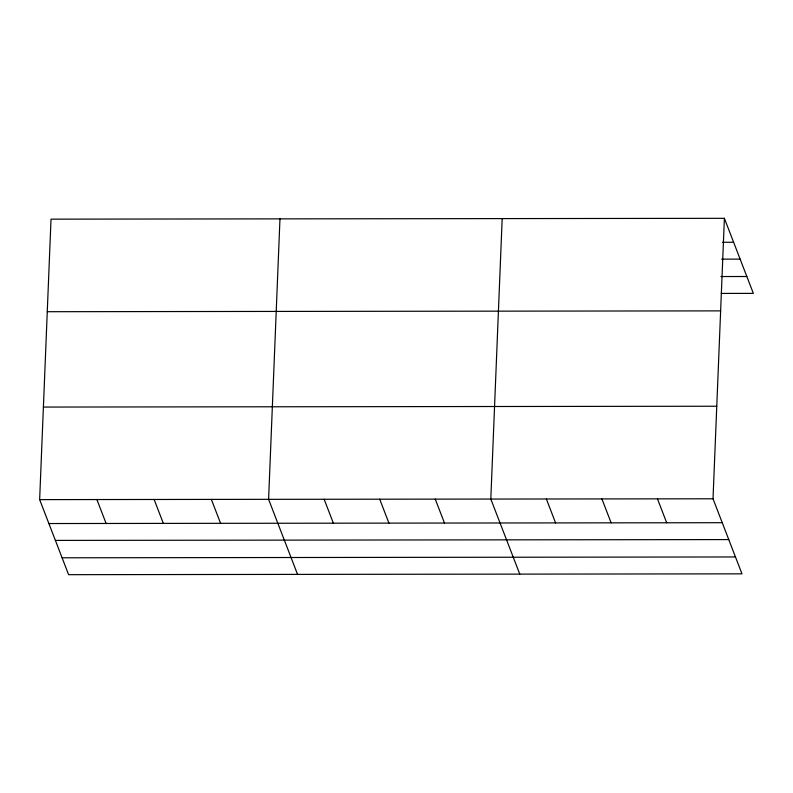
<?xml version="1.0" encoding="UTF-8"?>
<svg xmlns="http://www.w3.org/2000/svg" width="793" height="793" viewBox="0 0 793 793"><rect width="100%" height="100%" fill="white"/><g stroke="black" fill="none" stroke-linecap="round" stroke-linejoin="round"><path stroke-width="1.19" d="M724.386 218.323L713.016 498.787L741.98 573.845L68.614 574.677L39.65 499.62L51.02 219.155L724.386 218.323L753.35 293.38L721.253 293.42M279.969 218.878L268.599 499.332L297.553 574.39M502.177 218.6L490.808 499.055L519.772 574.112M722.512 242.261L733.614 242.252M721.61 259.142L740.127 259.123M720.916 276.539L746.837 276.509M47.273 311.708L720.639 310.876M43.407 407.067L716.773 406.234M39.65 499.62L713.016 498.787M48.879 523.539L722.245 522.706M55.391 540.41L728.757 539.577M62.102 557.796L735.468 556.964M657.466 498.847L666.695 522.775M601.907 498.916L611.145 522.845M546.357 498.985L555.586 522.904M435.248 499.124L444.486 523.043M379.698 499.194L388.927 523.112M324.149 499.263L333.377 523.182M211.354 499.402L220.593 523.321M154.12 499.471L163.348 523.39M96.885 499.54L106.113 523.469"/></g></svg>
